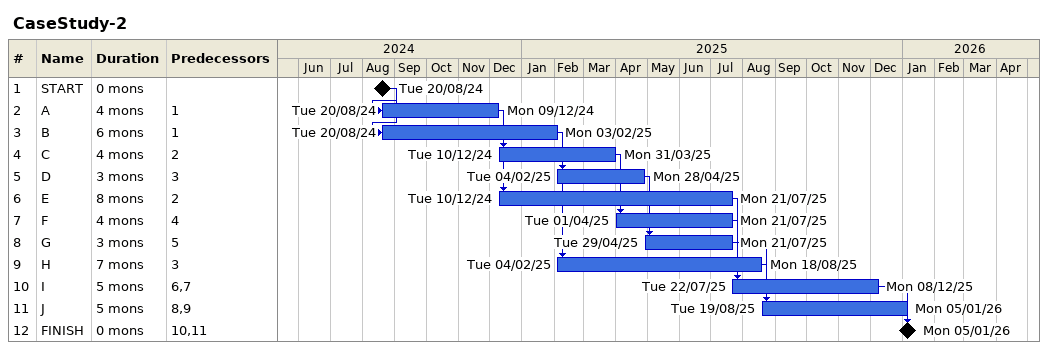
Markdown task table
CaseStudy-2

| ID | Task | Duration | Start | Finish | Predecessors |
|---|---|---|---|---|---|
| 1 | START | 0mo | 2024-08-20 | 2024-08-20 |  |
| 2 | A | 4mo | 2024-08-20 | 2024-12-09 | 1 |
| 3 | B | 6mo | 2024-08-20 | 2025-02-03 | 1 |
| 4 | C | 4mo | 2024-12-10 | 2025-03-31 | 2 |
| 5 | D | 3mo | 2025-02-04 | 2025-04-28 | 3 |
| 6 | E | 8mo | 2024-12-10 | 2025-07-21 | 2 |
| 7 | F | 4mo | 2025-04-01 | 2025-07-21 | 4 |
| 8 | G | 3mo | 2025-04-29 | 2025-07-21 | 5 |
| 9 | H | 7mo | 2025-02-04 | 2025-08-18 | 3 |
| 10 | I | 5mo | 2025-07-22 | 2025-12-08 | 6, 7 |
| 11 | J | 5mo | 2025-08-19 | 2026-01-05 | 8, 9 |
| 12 | FINISH | 0mo | 2026-01-05 | 2026-01-05 | 10, 11 |
